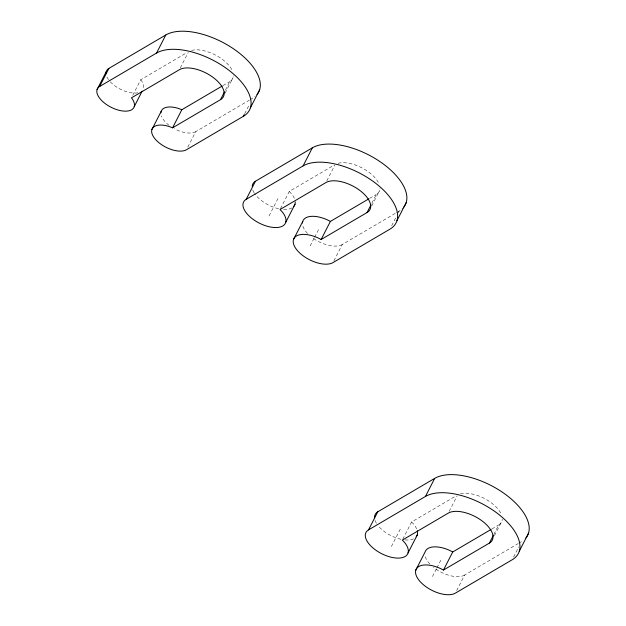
<?xml version="1.0" encoding="UTF-8"?>
<svg xmlns="http://www.w3.org/2000/svg" width="626" height="626" viewBox="0 0 626 626"><rect width="100%" height="100%" fill="white"/><g stroke="black" fill="none" stroke-linecap="round" stroke-linejoin="round"><path stroke-width="0.47" stroke-dasharray="3.13 2.35" d="M132.767 95.277L140.701 79.776L186.963 52.607M180.272 67.976L188.207 52.474M187.777 147.157L195.711 131.656L249.265 100.199M225.36 90.199L229.765 81.583A26.362 13.138 27.1 0 0 233.412 75.816M225.164 93.071L233.099 77.569M244.68 113.736L249.524 104.26M269.039 215.986L278.288 197.902M280.448 208.677L289.259 191.454L334.354 164.974M326.819 180.844L334.746 165.342M310.152 245.955L314.119 238.201M314.565 237.34L319.409 227.872M333.877 260.878L342.25 244.523L395.804 213.067M371.899 203.059L376.312 194.451A26.362 13.138 27.1 0 0 379.959 188.684M371.711 205.931L379.646 190.429M391.665 225.736L396.508 216.267M398.269 212.824L399.153 211.095A55.651 27.74 27.1 0 0 402.98 208.09M391.375 546.537L400.624 528.454M402.784 539.229L411.595 522.014L455.853 496.011M449.155 511.395L457.082 495.894M432.488 576.507L436.455 568.76M436.893 567.892L441.745 558.423M456.659 590.576L464.586 575.075L518.14 543.618M493.797 534.471L498.64 525.003A26.362 13.138 27.1 0 0 502.287 519.236M494.485 535.621L501.974 520.981M513.555 557.148L518.844 546.819M223.036 85.535L229.765 81.583M250.095 99.706L252.607 98.235A55.651 27.74 27.1 0 0 255.048 96.529M369.63 198.372L376.312 194.451M396.641 212.574L399.153 211.095M491.966 528.923L498.64 525.003M518.977 543.125L521.489 541.654M289.259 191.454L291.231 193.497A23.436 11.683 27.1 0 1 294.69 199.264M411.595 522.014L413.567 524.048A23.436 11.683 27.1 0 1 417.026 529.815M140.701 79.776L142.055 81.654A20.502 10.219 27.1 0 1 143.479 88.571M464.586 575.075A23.436 11.683 27.1 0 1 433.536 567.375M429.843 563.995A23.436 11.683 27.1 0 1 424.89 555.254M460.415 493.851A26.362 13.138 27.1 0 1 483.788 498.179A26.362 13.138 27.1 0 1 501.379 514.509M413.551 538.853A23.436 11.683 27.1 0 1 404.928 539.909M400.93 539.268A23.436 11.683 27.1 0 1 378.55 526.2M376.445 523.281A23.436 11.683 27.1 0 1 375.091 520.433M191.54 50.44A26.362 13.138 27.1 0 1 232.144 70.292M137.767 92.812A20.502 10.219 27.1 0 1 109.573 80.989M108.572 79.705A20.502 10.219 27.1 0 1 106.545 75.934M195.711 131.656A20.502 10.219 27.1 0 1 174.474 128.792M168.989 125.27A20.502 10.219 27.1 0 1 161.375 115.896M342.25 244.523A23.436 11.683 27.1 0 1 312.601 237.888M307.507 233.443A23.436 11.683 27.1 0 1 302.554 224.703M338.079 163.3A26.362 13.138 27.1 0 1 361.46 167.627A26.362 13.138 27.1 0 1 379.043 183.958M291.998 207.895A23.436 11.683 27.1 0 1 283.547 209.436M278.601 208.716A23.436 11.683 27.1 0 1 254.563 193.457M254.109 192.73A23.436 11.683 27.1 0 1 252.755 189.881"/><path stroke-width="0.94" d="M97.053 89.596L106.31 71.513M244.234 114.597L243.357 116.319L186.454 149.739A20.502 10.219 27.1 0 1 154.145 137.751A20.502 10.219 27.1 0 1 169.857 126.749L172.565 127.829L220.508 99.667A26.362 13.138 27.1 0 0 212.754 77.162A26.362 13.138 27.1 0 0 179.396 69.697L131.452 97.859L132.806 99.737A20.502 10.219 27.1 0 1 114.394 108.775A20.502 10.219 27.1 0 1 99.651 86.474L108.901 68.391L165.804 34.97A55.651 27.74 27.1 0 1 231.847 47.701A55.651 27.74 27.1 0 1 257.051 94.526M99.651 86.474L156.547 53.053L165.804 34.97M134.222 106.655L142.157 91.153M151.883 129.559L161.132 111.475M172.565 127.829L181.822 109.746L222.199 86.028M220.508 99.667L224.476 91.92M250.392 107.836L259.649 89.753M246.19 199.334L303.094 165.913A55.651 27.74 27.1 0 1 373.519 181.673A55.651 27.74 27.1 0 1 389.896 229.186L333.001 262.607A23.436 11.683 27.1 0 1 305.824 257.646A23.436 11.683 27.1 0 1 294.126 238.146A23.436 11.683 27.1 0 1 318.243 238.013L321.13 239.508L367.055 212.535A26.362 13.138 27.1 0 0 359.301 190.03A26.362 13.138 27.1 0 0 325.935 182.565L280.01 209.538L281.974 211.58A23.436 11.683 27.1 0 1 279.173 227.254A23.436 11.683 27.1 0 1 250.799 217.543A23.436 11.683 27.1 0 1 246.19 199.334L255.447 181.25L312.343 147.83A55.651 27.74 27.1 0 1 378.394 160.569A55.651 27.74 27.1 0 1 403.59 207.394M303.094 165.913L312.343 147.83M285.706 222.402L294.963 204.319M293.484 239.539L302.741 221.455M321.13 239.508L330.379 221.424L368.792 198.865M367.055 212.535L371.022 204.78M396.939 220.696L406.188 202.613M368.526 529.886L425.43 496.465A55.651 27.74 27.1 0 1 495.855 512.225A55.651 27.74 27.1 0 1 512.232 559.738L455.337 593.158A23.436 11.683 27.1 0 1 428.161 588.205A23.436 11.683 27.1 0 1 416.462 568.698A23.436 11.683 27.1 0 1 440.579 568.564L443.458 570.059L489.391 543.086A26.362 13.138 27.1 0 0 481.629 520.582A26.362 13.138 27.1 0 0 448.271 513.117L402.346 540.097L404.31 542.132A23.436 11.683 27.1 0 1 401.509 557.805A23.436 11.683 27.1 0 1 373.135 548.094A23.436 11.683 27.1 0 1 368.526 529.886L377.783 511.802L434.679 478.381A55.651 27.74 27.1 0 1 500.73 491.12A55.651 27.74 27.1 0 1 525.926 537.945M425.43 496.465L434.679 478.381M408.042 552.954L417.299 534.87M415.82 570.09L425.077 552.007A23.436 11.683 27.1 0 1 449.836 550.481L452.715 551.976L491.128 529.416M443.458 570.059L452.715 551.976M489.391 543.086L493.358 535.332M519.275 551.256L528.524 533.164M181.822 109.746L179.114 108.666A20.502 10.219 27.1 0 0 160.89 112.836M330.379 221.424L327.5 219.929A23.436 11.683 27.1 0 0 302.46 223.012M374.536 517.765A23.436 11.683 27.1 0 1 377.783 511.802M417.299 530.731A23.436 11.683 27.1 0 1 416.204 536.881M156.547 53.053A55.651 27.74 27.1 0 1 226.98 68.813A55.651 27.74 27.1 0 1 243.357 116.319M106.068 73.602A20.502 10.219 27.1 0 1 108.901 68.391M252.208 186.384A23.436 11.683 27.1 0 1 255.447 181.25M295.237 201.932A23.436 11.683 27.1 0 1 293.868 206.33"/></g></svg>
